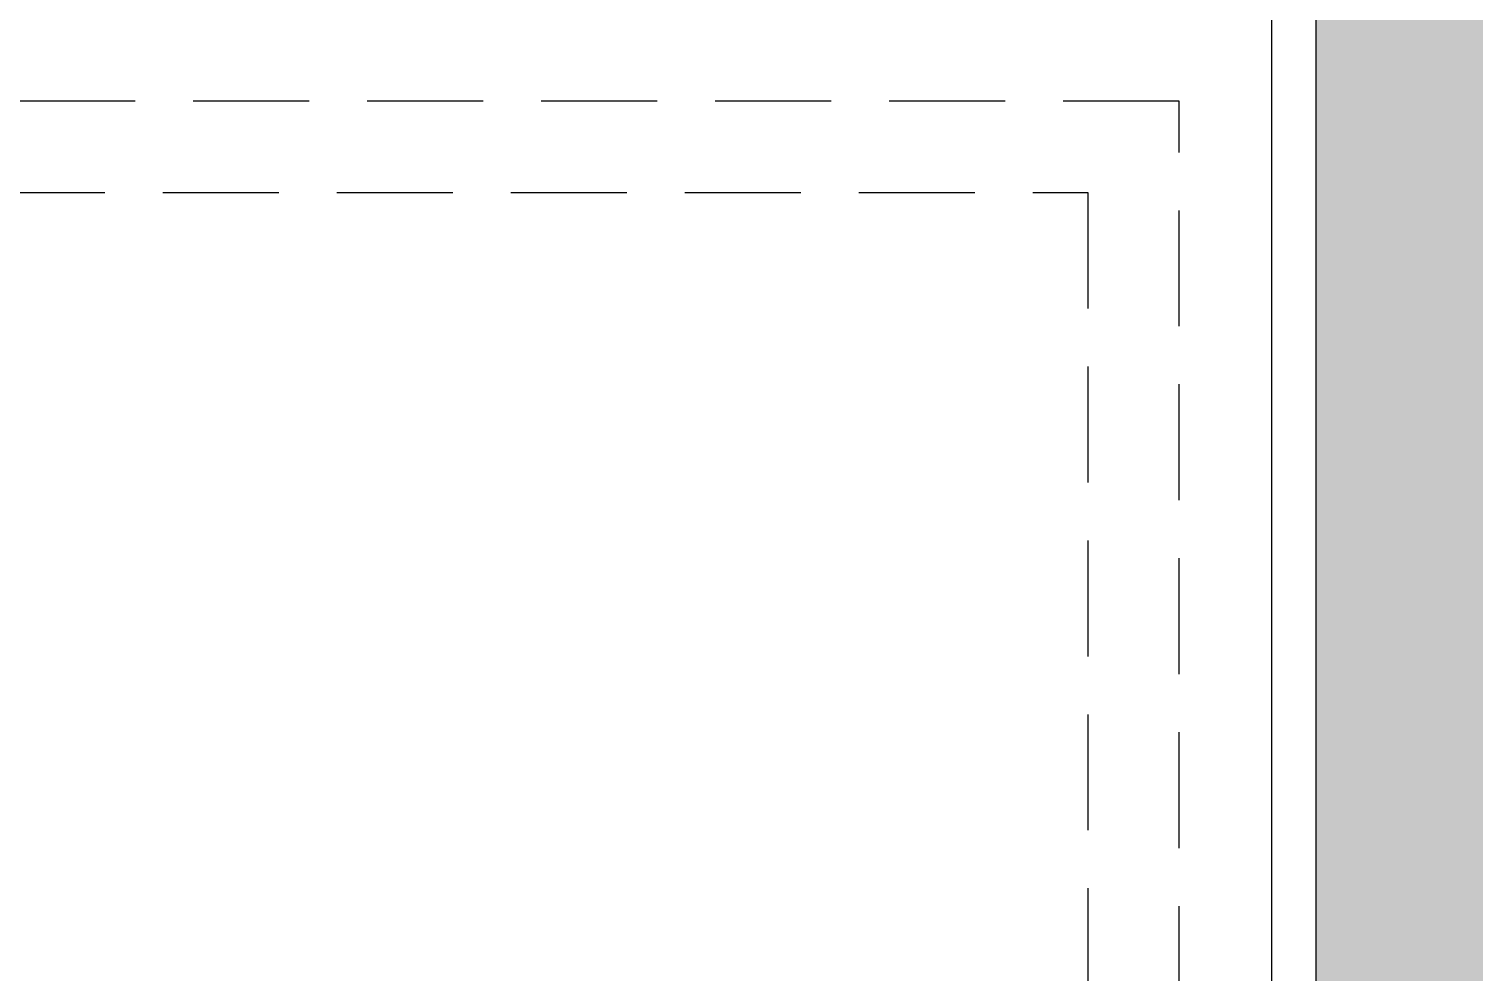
# Model space of a CAD drawing. Header units: inches. Extents: x 21 to 32698, y 13 to 3712.
# Drawn here: x 11216.2 to 11295.4, y 2504.4 to 2556 of the extents above; entities that cross this region are included whole.
import ezdxf

# ---------------------------------------------------------------- set-up
doc = ezdxf.new("R2010")
doc.units = ezdxf.units.IN
doc.header["$MEASUREMENT"] = 0
doc.linetypes.add('HIDDEN', pattern=[9.525, 6.35, -3.175])
for name, color, linetype, lineweight in [('Z_MİM_-KM-PATTERN-STRC', 8, 'Continuous', 25), ('Z_MİM_-KM-STRC-CONCRETE', 8, 'Continuous', 25), ('Z_MİM_-KM-STRS-HID', 8, 'HIDDEN', 25), ('Z_MİM_-KM-WALL-PLASTER', 8, 'Continuous', 25), ('Z_MİM_00', 8, 'Continuous', 25)]:
    doc.layers.add(name, color=color, linetype=linetype, lineweight=lineweight)

# ---------------------------------------------------------------- blocks, each defined once
blk = doc.blocks.new('-KM_Merdiven')
at = {"layer": 'Z_MİM_-KM-STRS-HID'}
blk.add_lwpolyline([(20012.255, 2400.197), (20012.252, 2565.032), (20577.254, 2565.032), (20577.254, 2110.032), (20582.261, 2110.032), (20582.251, 2570.032), (20007.255, 2570.032), (20007.255, 2402.612)], dxfattribs=at)
blk = doc.blocks.new('-KM_Kolon-1K')
at = {"layer": 'Z_MİM_-KM-PATTERN-STRC'}
blk.add_hatch(color=256, dxfattribs=at).paths.add_polyline_path([(1955, 1600.001), (1980, 1600.001), (1980, 1450.001), (1955, 1450.001)], flags=0)
at = {"layer": 'Z_MİM_-KM-STRC-CONCRETE'}
blk.add_lwpolyline([(1955, 1600.001), (1980, 1600.001), (1980, 1450.001), (1955, 1450.001)], close=True, dxfattribs=at)

msp = doc.modelspace()

# ---------------------------------------------------------------- linework, layer by layer
at = {"layer": 'Z_MİM_-KM-WALL-PLASTER'}
msp.add_lwpolyline([(11284.256, 2582.084), (11284.256, 2089.583), (11339.214, 2089.583), (11339.193, 1859.583), (11874.213, 1859.583), (11874.213, 2544.584), (12019.213, 2544.584), (12019.213, 1859.583), (12833.698, 1859.583)], dxfattribs=at)

# ---------------------------------------------------------------- block references
at = {"layer": 'Z_MİM_-KM-STRC-CONCRETE'}
msp.add_blockref('-KM_Kolon-1K', (9331.714, 982.083), dxfattribs=at)
at = {"layer": 'Z_MİM_00'}
msp.add_blockref('-KM_Merdiven', (-9303.037, -17.949), dxfattribs=at)

doc.saveas('drawing.dxf')
